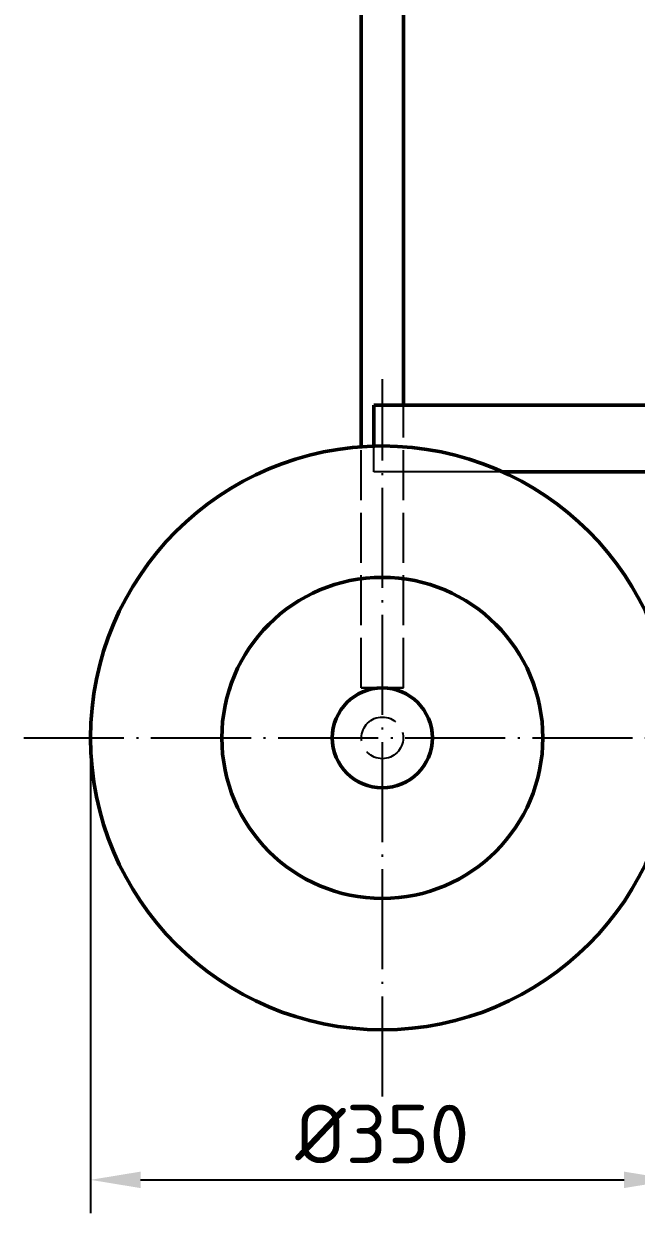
# Model space of a CAD drawing. Header units: millimetres. Extents: x 0 to 594, y 0 to 420.
# Drawn here: x 153.5 to 190.2, y 244 to 315.3 of the extents above; entities that cross this region are included whole.
import ezdxf

# ---------------------------------------------------------------- set-up
doc = ezdxf.new("R2010")
doc.units = ezdxf.units.MM
doc.linetypes.add('ISO02-TRAZOS', pattern=[3.75, 3, -0.75])
doc.linetypes.add('ISO04-TRAZO-PUNTO', pattern=[7.625, 6, -0.75, 0.125, -0.75])
for name, color, linetype, lineweight in [('01-VISIBLE', 7, 'CONTINUOUS', 50), ('02-OCULTA', 4, 'ISO02-TRAZOS', 25), ('03-EJE', 1, 'ISO04-TRAZO-PUNTO', 25), ('04-COTA', 3, 'CONTINUOUS', 25)]:
    doc.layers.add(name, color=color, linetype=linetype, lineweight=lineweight)
doc.styles.add('ISO3098', font='isocpeur.ttf')
doc.dimstyles.new('FLAMA-ISO', dxfattribs={"dimtxt": 3.5, "dimasz": 3, "dimexe": 2, "dimexo": 1, "dimgap": 1, "dimtad": 1, "dimdec": 1, "dimtxsty": 'ISO3098', "dimcen": 2.5, "dimclrd": 3, "dimclre": 3, "dimclrt": 3, "dimazin": 3, "dimtfac": 1, "dimtmove": 0, "dimatfit": 3, "dimlwd": 25, "dimlwe": 25})

msp = doc.modelspace()

# ---------------------------------------------------------------- linework, layer by layer
at = {"layer": '01-VISIBLE'}
for p, q in [((173.73, 289.954), (173.73, 368.98)), ((176.27, 292.455), (176.27, 335.195)), ((209.4, 292.455), (174.5, 292.455)), ((174.5, 289.993), (174.5, 292.455)), ((209.4, 288.455), (182.189, 288.455))]:
    msp.add_line(p, q, dxfattribs=at)
for radius in [17.5, 9.625, 3]:
    msp.add_circle((175, 272.5), radius, dxfattribs=at)
at = {"layer": '02-OCULTA'}
for p, q in [((173.73, 275.5), (173.73, 368.98)), ((176.27, 275.5), (176.27, 368.98)), ((207.65, 292.455), (174.5, 292.455)), ((174.5, 288.455), (174.5, 292.455)), ((207.65, 292.455), (174.5, 292.455)), ((209.4, 292.455), (174.5, 292.455)), ((174.5, 288.455), (174.5, 292.455)), ((174.5, 288.455), (174.5, 292.455)), ((176.27, 275.5), (176.27, 292.455)), ((173.73, 275.5), (173.73, 289.954)), ((174.5, 288.455), (174.5, 289.993)), ((207.65, 288.455), (174.5, 288.455)), ((182.189, 288.455), (174.5, 288.455)), ((209.4, 288.455), (174.5, 288.455)), ((207.65, 288.455), (174.5, 288.455))]:
    msp.add_line(p, q, dxfattribs=at)
for points in [[(175, 275.5), (174.949, 275.5), (174.898, 275.5), (174.847, 275.5), (174.797, 275.5), (174.746, 275.5), (174.695, 275.5), (174.644, 275.5), (174.593, 275.5), (174.543, 275.5), (174.492, 275.5), (174.441, 275.5), (174.39, 275.5), (174.339, 275.5), (174.289, 275.5), (174.238, 275.5), (174.187, 275.5), (174.136, 275.5), (174.085, 275.5), (174.035, 275.5), (173.984, 275.5), (173.933, 275.5), (173.882, 275.5), (173.831, 275.5), (173.781, 275.5), (173.73, 275.5)], [(173.73, 275.5), (173.781, 275.5), (173.831, 275.5), (173.882, 275.5), (173.933, 275.5), (173.984, 275.5), (174.035, 275.5), (174.085, 275.5), (174.136, 275.5), (174.187, 275.5), (174.238, 275.5), (174.289, 275.5), (174.339, 275.5), (174.39, 275.5), (174.441, 275.5), (174.492, 275.5), (174.543, 275.5), (174.593, 275.5), (174.644, 275.5), (174.695, 275.5), (174.746, 275.5), (174.797, 275.5), (174.847, 275.5), (174.898, 275.5), (174.949, 275.5), (175, 275.5), (175.051, 275.5), (175.101, 275.5), (175.152, 275.5), (175.203, 275.5), (175.254, 275.5), (175.305, 275.5), (175.355, 275.5), (175.406, 275.5), (175.457, 275.5), (175.508, 275.5), (175.559, 275.5), (175.609, 275.5), (175.66, 275.5), (175.711, 275.5), (175.762, 275.5), (175.813, 275.5), (175.863, 275.5), (175.914, 275.5), (175.965, 275.5), (176.016, 275.5), (176.067, 275.5), (176.117, 275.5), (176.168, 275.5), (176.219, 275.5), (176.27, 275.5)], [(175, 275.5), (174.949, 275.5), (174.898, 275.5), (174.847, 275.5), (174.797, 275.5), (174.746, 275.5), (174.695, 275.5), (174.644, 275.5), (174.593, 275.5), (174.543, 275.5), (174.492, 275.5), (174.441, 275.5), (174.39, 275.5), (174.339, 275.5), (174.289, 275.5), (174.238, 275.5), (174.187, 275.5), (174.136, 275.5), (174.085, 275.5), (174.035, 275.5), (173.984, 275.5), (173.933, 275.5), (173.882, 275.5), (173.831, 275.5), (173.781, 275.5), (173.73, 275.5)], [(173.73, 275.5), (173.781, 275.5), (173.831, 275.5), (173.882, 275.5), (173.933, 275.5), (173.984, 275.5), (174.035, 275.5), (174.085, 275.5), (174.136, 275.5), (174.187, 275.5), (174.238, 275.5), (174.289, 275.5), (174.339, 275.5), (174.39, 275.5), (174.441, 275.5), (174.492, 275.5), (174.543, 275.5), (174.593, 275.5), (174.644, 275.5), (174.695, 275.5), (174.746, 275.5), (174.797, 275.5), (174.847, 275.5), (174.898, 275.5), (174.949, 275.5), (175, 275.5), (175.051, 275.5), (175.101, 275.5), (175.152, 275.5), (175.203, 275.5), (175.254, 275.5), (175.305, 275.5), (175.355, 275.5), (175.406, 275.5), (175.457, 275.5), (175.508, 275.5), (175.559, 275.5), (175.609, 275.5), (175.66, 275.5), (175.711, 275.5), (175.762, 275.5), (175.813, 275.5), (175.863, 275.5), (175.914, 275.5), (175.965, 275.5), (176.016, 275.5), (176.067, 275.5), (176.117, 275.5), (176.168, 275.5), (176.219, 275.5), (176.27, 275.5)], [(176.27, 275.5), (176.219, 275.5), (176.168, 275.5), (176.117, 275.5), (176.067, 275.5), (176.016, 275.5), (175.965, 275.5), (175.914, 275.5), (175.863, 275.5), (175.813, 275.5), (175.762, 275.5), (175.711, 275.5), (175.66, 275.5), (175.609, 275.5), (175.559, 275.5), (175.508, 275.5), (175.457, 275.5), (175.406, 275.5), (175.355, 275.5), (175.305, 275.5), (175.254, 275.5), (175.203, 275.5), (175.152, 275.5), (175.101, 275.5), (175.051, 275.5), (175, 275.5)], [(176.27, 275.5), (176.219, 275.5), (176.168, 275.5), (176.117, 275.5), (176.067, 275.5), (176.016, 275.5), (175.965, 275.5), (175.914, 275.5), (175.863, 275.5), (175.813, 275.5), (175.762, 275.5), (175.711, 275.5), (175.66, 275.5), (175.609, 275.5), (175.559, 275.5), (175.508, 275.5), (175.457, 275.5), (175.406, 275.5), (175.355, 275.5), (175.305, 275.5), (175.254, 275.5), (175.203, 275.5), (175.152, 275.5), (175.101, 275.5), (175.051, 275.5), (175, 275.5)]]:
    msp.add_lwpolyline(points, dxfattribs=at)
for radius in [17.5, 17.5, 17.5, 9.625, 9.625, 9.625, 9.625, 9.625, 9.625, 9.625, 3, 3, 3, 3, 3, 3, 3, 1.25, 1.25]:
    msp.add_circle((175, 272.5), radius, dxfattribs=at)
at = {"layer": '03-EJE'}
for p, q in [((175, 251), (175, 294)), ((153.5, 272.5), (196.5, 272.5))]:
    msp.add_line(p, q, dxfattribs=at)

# ---------------------------------------------------------------- dimensions: what is measured, and where the dimension line sits
at = {"layer": '04-COTA'}
msp.add_linear_dim(base=(157.5, 246), p1=(157.5, 272.5), p2=(192.5, 272.5), dimstyle='FLAMA-ISO', override={"dimlfac": 10, "dimpost": '%%c<>'}, dxfattribs=at).render()

doc.saveas('drawing.dxf')
